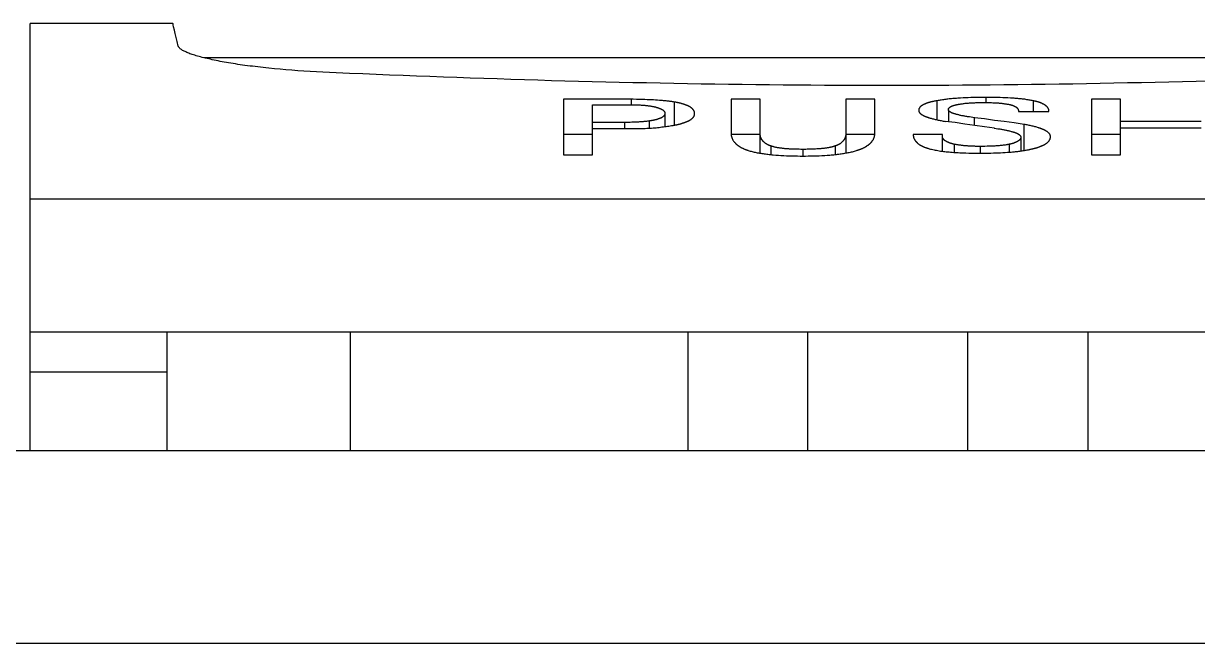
# Model space of a CAD drawing. Header units: millimetres. Extents: x 6750 to 121550, y -28210 to 66060.
# Drawn here: x 38609.57 to 38619.83, y 64586.31 to 64591.73 of the extents above; entities that cross this region are included whole.
import ezdxf

# ---------------------------------------------------------------- set-up
doc = ezdxf.new("R2010")
doc.units = ezdxf.units.MM
doc.layers.add('10000_FRONT', color=7, linetype='Continuous')
doc.layers.add('10500_FRONT_LABELING', color=7, linetype='Continuous')
doc.layers.add('DN.1. NET LIEN MANH', color=7, linetype='Continuous', lineweight=40)

# ---------------------------------------------------------------- blocks, each defined once
blk = doc.blocks.new('A$C0C6D7916')
at = {"layer": '10000_FRONT', "linetype": 'Continuous'}
for p, q in [((-32, 113.9), (-32, 117.637)), ((-30.751, 117.637), (-32, 117.637)), ((-30.748, 117.625), (-30.75, 117.633)), ((-30.745, 117.609), (-30.748, 117.625)), ((-30.738, 117.58), (-30.745, 117.609)), ((-30.731, 117.549), (-30.738, 117.58)), ((-30.722, 117.514), (-30.731, 117.549)), ((-30.714, 117.479), (-30.722, 117.514)), ((-30.704, 117.44), (-30.714, 117.479)), ((-18.52, 117.337), (-30.48, 117.337)), ((-17, 116.1), (-32, 116.1)), ((-17, 114.938), (-32, 114.938)), ((-30.8, 113.9), (-30.8, 114.938)), ((-29.2, 114.938), (-29.2, 113.9)), ((-26.25, 114.938), (-26.25, 113.9)), ((-25.2, 113.9), (-25.2, 114.938)), ((-23.8, 113.9), (-23.8, 114.938)), ((-22.75, 114.938), (-22.75, 113.9)), ((-32, 114.592), (-30.8, 114.592)), ((0, 113.9), (-42, 113.9)), ((-7, 112.214), (-42, 112.214))]:
    blk.add_line(p, q, dxfattribs=at)
for points in [[(-30.751, 117.636), (-30.751, 117.637), (-30.751, 117.637), (-30.751, 117.637), (-30.751, 117.637), (-30.751, 117.637)], [(-30.75, 117.633), (-30.751, 117.636), (-30.751, 117.636)], [(-29.44, 117.212), (-29.496, 117.214), (-29.551, 117.217), (-29.605, 117.221), (-29.659, 117.224), (-29.711, 117.228), (-29.763, 117.232), (-29.814, 117.237), (-29.864, 117.241), (-29.913, 117.246), (-29.938, 117.249), (-29.962, 117.252), (-29.985, 117.254), (-30.009, 117.257), (-30.032, 117.26), (-30.055, 117.263), (-30.077, 117.265), (-30.099, 117.268), (-30.121, 117.271), (-30.142, 117.274), (-30.164, 117.277), (-30.184, 117.28), (-30.205, 117.283), (-30.225, 117.287), (-30.245, 117.29), (-30.264, 117.293), (-30.283, 117.296), (-30.302, 117.3), (-30.32, 117.303), (-30.338, 117.306), (-30.356, 117.31), (-30.373, 117.313), (-30.39, 117.317), (-30.407, 117.32), (-30.423, 117.324), (-30.438, 117.327), (-30.453, 117.331), (-30.468, 117.334), (-30.482, 117.338), (-30.496, 117.341), (-30.51, 117.345), (-30.523, 117.348), (-30.536, 117.352), (-30.548, 117.355), (-30.56, 117.359), (-30.571, 117.363), (-30.582, 117.366), (-30.592, 117.37), (-30.602, 117.373), (-30.612, 117.377), (-30.621, 117.381), (-30.63, 117.384), (-30.638, 117.388), (-30.645, 117.391), (-30.653, 117.395), (-30.66, 117.399), (-30.666, 117.402), (-30.672, 117.406), (-30.677, 117.409), (-30.682, 117.413), (-30.687, 117.416), (-30.691, 117.42), (-30.694, 117.423), (-30.697, 117.427), (-30.7, 117.43), (-30.702, 117.433), (-30.703, 117.437), (-30.704, 117.44)], [(-21.684, 117.134), (-21.803, 117.131), (-21.923, 117.128), (-22.043, 117.125), (-22.163, 117.122), (-22.283, 117.119), (-22.403, 117.117), (-22.523, 117.114), (-22.643, 117.112), (-22.763, 117.11), (-22.883, 117.108), (-23.003, 117.106), (-23.123, 117.104), (-23.244, 117.103), (-23.364, 117.101), (-23.484, 117.1), (-23.605, 117.099), (-23.725, 117.098), (-23.846, 117.097), (-23.966, 117.096), (-24.087, 117.096), (-24.208, 117.095), (-24.328, 117.095), (-24.449, 117.095), (-24.57, 117.095), (-24.691, 117.095), (-24.812, 117.095), (-24.932, 117.096), (-25.053, 117.096), (-25.173, 117.097), (-25.293, 117.098), (-25.414, 117.099), (-25.534, 117.1), (-25.654, 117.102), (-25.774, 117.103), (-25.894, 117.105), (-26.013, 117.106), (-26.133, 117.108), (-26.252, 117.11), (-26.372, 117.112), (-26.491, 117.115), (-26.61, 117.117), (-26.729, 117.119), (-26.848, 117.122), (-26.967, 117.125), (-27.086, 117.128), (-27.205, 117.131), (-27.323, 117.134), (-27.442, 117.137), (-27.56, 117.141), (-27.678, 117.144), (-27.797, 117.148), (-27.915, 117.152), (-28.033, 117.156), (-28.151, 117.16), (-28.268, 117.164), (-28.386, 117.168), (-28.504, 117.173), (-28.621, 117.177), (-28.738, 117.182), (-28.856, 117.186), (-28.973, 117.191), (-29.09, 117.196), (-29.207, 117.201), (-29.323, 117.207), (-29.44, 117.212)]]:
    blk.add_lwpolyline(points, dxfattribs=at)
at = {"layer": '10500_FRONT_LABELING', "linetype": 'Continuous'}
for p, q in [((-27.337, 116.974), (-27.337, 116.489)), ((-26.726, 116.974), (-27.337, 116.974)), ((-26.745, 116.974), (-26.745, 116.926)), ((-26.698, 116.973), (-26.726, 116.974)), ((-26.679, 116.973), (-26.698, 116.973)), ((-26.661, 116.973), (-26.679, 116.973)), ((-26.642, 116.972), (-26.661, 116.973)), ((-26.624, 116.972), (-26.642, 116.972)), ((-26.605, 116.971), (-26.624, 116.972)), ((-26.587, 116.971), (-26.605, 116.971)), ((-26.568, 116.97), (-26.587, 116.971)), ((-26.55, 116.969), (-26.568, 116.97)), ((-26.532, 116.968), (-26.55, 116.969)), ((-26.515, 116.967), (-26.532, 116.968)), ((-26.497, 116.965), (-26.515, 116.967)), ((-26.367, 116.95), (-26.367, 116.748)), ((-25.871, 116.974), (-25.871, 116.681)), ((-25.616, 116.974), (-25.871, 116.974)), ((-25.616, 116.503), (-25.616, 116.974)), ((-24.867, 116.974), (-24.867, 116.504)), ((-24.612, 116.974), (-24.867, 116.974)), ((-24.612, 116.681), (-24.612, 116.974)), ((-24.07, 116.962), (-24.078, 116.961)), ((-24.07, 116.962), (-24.07, 116.795)), ((-23.865, 116.985), (-23.888, 116.983)), ((-23.842, 116.986), (-23.865, 116.985)), ((-23.819, 116.987), (-23.842, 116.986)), ((-23.796, 116.988), (-23.819, 116.987)), ((-23.773, 116.989), (-23.796, 116.988)), ((-23.75, 116.989), (-23.773, 116.989)), ((-23.726, 116.99), (-23.75, 116.989)), ((-23.729, 116.945), (-23.713, 116.945)), ((-23.703, 116.99), (-23.726, 116.99)), ((-23.713, 116.945), (-23.697, 116.945)), ((-23.679, 116.991), (-23.703, 116.99)), ((-23.697, 116.945), (-23.68, 116.945)), ((-23.68, 116.945), (-23.663, 116.945)), ((-23.656, 116.991), (-23.679, 116.991)), ((-23.663, 116.945), (-23.644, 116.945)), ((-23.633, 116.991), (-23.656, 116.991)), ((-23.644, 116.991), (-23.644, 116.945)), ((-23.644, 116.945), (-23.631, 116.945)), ((-23.609, 116.991), (-23.633, 116.991)), ((-23.631, 116.945), (-23.619, 116.945)), ((-23.619, 116.945), (-23.606, 116.945)), ((-23.586, 116.99), (-23.609, 116.991)), ((-23.606, 116.945), (-23.593, 116.945)), ((-23.593, 116.945), (-23.581, 116.944)), ((-23.564, 116.99), (-23.586, 116.99)), ((-23.581, 116.944), (-23.568, 116.944)), ((-23.541, 116.99), (-23.564, 116.99)), ((-23.518, 116.989), (-23.541, 116.99)), ((-23.495, 116.988), (-23.518, 116.989)), ((-23.472, 116.987), (-23.495, 116.988)), ((-23.45, 116.986), (-23.472, 116.987)), ((-23.23, 116.962), (-23.23, 116.868)), ((-22.72, 116.974), (-22.72, 116.489)), ((-22.466, 116.974), (-22.72, 116.974)), ((-22.466, 116.489), (-22.466, 116.974)), ((-27.083, 116.489), (-27.083, 116.926)), ((-26.449, 116.851), (-26.449, 116.735)), ((-23.97, 116.883), (-23.97, 116.778)), ((-23.356, 116.868), (-23.091, 116.868)), ((-26.803, 116.772), (-27.083, 116.772)), ((-26.803, 116.772), (-26.803, 116.718)), ((-26.786, 116.772), (-26.803, 116.772)), ((-26.77, 116.772), (-26.786, 116.772)), ((-26.753, 116.772), (-26.77, 116.772)), ((-26.737, 116.773), (-26.753, 116.772)), ((-26.72, 116.773), (-26.737, 116.773)), ((-26.587, 116.784), (-26.587, 116.722)), ((-23.772, 116.817), (-23.787, 116.82)), ((-23.756, 116.815), (-23.772, 116.817)), ((-23.74, 116.813), (-23.756, 116.815)), ((-23.741, 116.746), (-23.741, 116.813)), ((-23.309, 116.527), (-23.309, 116.755)), ((-21.76, 116.78), (-22.466, 116.78)), ((-22.466, 116.726), (-21.76, 116.726)), ((-27.083, 116.667), (-27.337, 116.667)), ((-27.083, 116.718), (-26.748, 116.718)), ((-26.748, 116.718), (-26.72, 116.718)), ((-25.616, 116.667), (-25.871, 116.667)), ((-24.612, 116.667), (-24.867, 116.667)), ((-24.023, 116.667), (-24.278, 116.667)), ((-24.023, 116.52), (-24.023, 116.667)), ((-23.569, 116.722), (-23.553, 116.72)), ((-23.553, 116.72), (-23.537, 116.717)), ((-23.337, 116.644), (-23.337, 116.523)), ((-22.466, 116.667), (-22.72, 116.667)), ((-25.523, 116.566), (-25.523, 116.49)), ((-25.335, 116.538), (-25.347, 116.539)), ((-25.323, 116.538), (-25.335, 116.538)), ((-25.31, 116.537), (-25.323, 116.538)), ((-25.298, 116.537), (-25.31, 116.537)), ((-25.286, 116.537), (-25.298, 116.537)), ((-25.274, 116.537), (-25.286, 116.537)), ((-25.261, 116.536), (-25.274, 116.537)), ((-25.249, 116.536), (-25.261, 116.536)), ((-25.231, 116.536), (-25.249, 116.536)), ((-25.243, 116.536), (-25.243, 116.478)), ((-25.218, 116.536), (-25.231, 116.536)), ((-25.206, 116.537), (-25.218, 116.536)), ((-25.194, 116.537), (-25.206, 116.537)), ((-25.182, 116.537), (-25.194, 116.537)), ((-25.17, 116.537), (-25.182, 116.537)), ((-25.157, 116.538), (-25.17, 116.537)), ((-25.145, 116.538), (-25.157, 116.538)), ((-25.133, 116.539), (-25.145, 116.538)), ((-25.121, 116.54), (-25.133, 116.539)), ((-25.109, 116.54), (-25.121, 116.54)), ((-24.961, 116.565), (-24.961, 116.491)), ((-23.92, 116.582), (-23.92, 116.51)), ((-23.705, 116.562), (-23.719, 116.562)), ((-23.691, 116.562), (-23.705, 116.562)), ((-23.691, 116.562), (-23.691, 116.503)), ((-23.671, 116.562), (-23.691, 116.562)), ((-23.652, 116.562), (-23.671, 116.562)), ((-23.632, 116.563), (-23.652, 116.562)), ((-23.44, 116.58), (-23.44, 116.512)), ((-27.337, 116.489), (-27.083, 116.489)), ((-23.79, 116.504), (-23.762, 116.504)), ((-23.762, 116.504), (-23.735, 116.503)), ((-23.735, 116.503), (-23.708, 116.503)), ((-23.708, 116.503), (-23.683, 116.503)), ((-23.683, 116.503), (-23.662, 116.503)), ((-23.662, 116.503), (-23.641, 116.503)), ((-23.641, 116.503), (-23.62, 116.504)), ((-23.62, 116.504), (-23.598, 116.504)), ((-23.598, 116.504), (-23.577, 116.505)), ((-23.577, 116.505), (-23.556, 116.505)), ((-23.556, 116.505), (-23.535, 116.506)), ((-23.535, 116.506), (-23.514, 116.507)), ((-23.514, 116.507), (-23.493, 116.508)), ((-23.493, 116.508), (-23.473, 116.509)), ((-23.473, 116.509), (-23.452, 116.511)), ((-22.72, 116.489), (-22.466, 116.489))]:
    blk.add_line(p, q, dxfattribs=at)
for points in [[(-26.367, 116.95), (-26.374, 116.951), (-26.382, 116.953), (-26.389, 116.954), (-26.397, 116.955), (-26.405, 116.956), (-26.413, 116.957), (-26.421, 116.958), (-26.429, 116.959), (-26.437, 116.96), (-26.445, 116.961), (-26.454, 116.962), (-26.462, 116.962), (-26.471, 116.963), (-26.48, 116.964), (-26.497, 116.965)], [(-26.189, 116.848), (-26.189, 116.851), (-26.189, 116.853), (-26.19, 116.856), (-26.19, 116.859), (-26.191, 116.861), (-26.191, 116.864), (-26.192, 116.867), (-26.193, 116.869), (-26.194, 116.872), (-26.196, 116.874), (-26.196, 116.876), (-26.197, 116.877), (-26.198, 116.878), (-26.199, 116.88), (-26.2, 116.881), (-26.2, 116.882), (-26.201, 116.883), (-26.202, 116.885), (-26.204, 116.886), (-26.205, 116.887), (-26.206, 116.889), (-26.207, 116.89), (-26.208, 116.891), (-26.21, 116.892), (-26.211, 116.894), (-26.212, 116.895), (-26.214, 116.896), (-26.215, 116.897), (-26.217, 116.899), (-26.218, 116.9), (-26.22, 116.901), (-26.222, 116.902), (-26.223, 116.903), (-26.225, 116.905), (-26.227, 116.906), (-26.229, 116.907), (-26.231, 116.908), (-26.233, 116.909), (-26.235, 116.911), (-26.237, 116.912), (-26.24, 116.913), (-26.242, 116.914), (-26.244, 116.915), (-26.247, 116.916), (-26.249, 116.918), (-26.252, 116.919), (-26.254, 116.92), (-26.257, 116.921), (-26.26, 116.922), (-26.262, 116.923), (-26.265, 116.924), (-26.268, 116.925), (-26.271, 116.926), (-26.274, 116.928), (-26.277, 116.929), (-26.281, 116.93), (-26.284, 116.931), (-26.287, 116.932), (-26.29, 116.933), (-26.294, 116.934), (-26.297, 116.935), (-26.301, 116.936), (-26.305, 116.937), (-26.308, 116.938), (-26.312, 116.939), (-26.316, 116.94), (-26.32, 116.941), (-26.324, 116.942), (-26.328, 116.942), (-26.332, 116.943), (-26.336, 116.944), (-26.34, 116.945), (-26.344, 116.946), (-26.349, 116.947), (-26.353, 116.948), (-26.357, 116.948), (-26.362, 116.949), (-26.367, 116.95)], [(-24.078, 116.961), (-24.081, 116.96), (-24.085, 116.959), (-24.089, 116.958), (-24.092, 116.958), (-24.096, 116.957), (-24.099, 116.956), (-24.103, 116.956), (-24.106, 116.955), (-24.109, 116.954), (-24.113, 116.953), (-24.116, 116.952), (-24.119, 116.952), (-24.123, 116.951), (-24.126, 116.95), (-24.129, 116.949), (-24.132, 116.948), (-24.135, 116.947), (-24.138, 116.947), (-24.141, 116.946), (-24.144, 116.945), (-24.146, 116.944), (-24.149, 116.943), (-24.152, 116.942), (-24.155, 116.941), (-24.157, 116.94), (-24.16, 116.94), (-24.162, 116.939), (-24.165, 116.938), (-24.167, 116.937), (-24.17, 116.936), (-24.172, 116.935), (-24.174, 116.934), (-24.177, 116.933), (-24.179, 116.932), (-24.181, 116.931), (-24.183, 116.93), (-24.185, 116.929), (-24.187, 116.928), (-24.189, 116.927), (-24.191, 116.926), (-24.193, 116.925), (-24.195, 116.924), (-24.196, 116.923), (-24.198, 116.922), (-24.2, 116.921), (-24.201, 116.92), (-24.203, 116.919), (-24.204, 116.918), (-24.206, 116.917), (-24.207, 116.916), (-24.209, 116.915), (-24.21, 116.914), (-24.211, 116.913), (-24.212, 116.912), (-24.214, 116.911), (-24.215, 116.91), (-24.216, 116.909), (-24.217, 116.908), (-24.218, 116.907), (-24.219, 116.906), (-24.22, 116.905), (-24.221, 116.903), (-24.221, 116.902), (-24.222, 116.901), (-24.223, 116.9), (-24.224, 116.899), (-24.224, 116.898), (-24.225, 116.897), (-24.226, 116.896), (-24.226, 116.895), (-24.227, 116.894), (-24.227, 116.893), (-24.228, 116.891), (-24.228, 116.89), (-24.229, 116.888), (-24.229, 116.886), (-24.23, 116.884), (-24.23, 116.882), (-24.23, 116.879), (-24.23, 116.877)], [(-23.888, 116.983), (-23.899, 116.982), (-23.91, 116.982), (-23.921, 116.981), (-23.932, 116.98), (-23.942, 116.979), (-23.953, 116.978), (-23.963, 116.977), (-23.974, 116.976), (-23.984, 116.975), (-23.994, 116.973), (-24.004, 116.972), (-24.014, 116.971), (-24.023, 116.969), (-24.033, 116.968), (-24.042, 116.967), (-24.052, 116.965), (-24.061, 116.964), (-24.07, 116.962)], [(-23.88, 116.931), (-23.876, 116.932), (-23.874, 116.932)], [(-23.874, 116.932), (-23.867, 116.933), (-23.86, 116.934), (-23.853, 116.935), (-23.846, 116.936), (-23.839, 116.937), (-23.832, 116.938), (-23.824, 116.939), (-23.817, 116.939), (-23.809, 116.94), (-23.801, 116.941), (-23.793, 116.941), (-23.786, 116.942), (-23.778, 116.942), (-23.77, 116.943), (-23.762, 116.943), (-23.754, 116.944), (-23.746, 116.944), (-23.738, 116.944), (-23.729, 116.945)], [(-23.568, 116.944), (-23.556, 116.943), (-23.55, 116.943), (-23.544, 116.942), (-23.538, 116.942), (-23.532, 116.942), (-23.526, 116.941), (-23.52, 116.941), (-23.514, 116.94), (-23.508, 116.94), (-23.502, 116.939), (-23.497, 116.938), (-23.491, 116.938), (-23.485, 116.937), (-23.48, 116.936), (-23.474, 116.936), (-23.469, 116.935), (-23.464, 116.934), (-23.459, 116.933), (-23.454, 116.932), (-23.449, 116.932), (-23.444, 116.931), (-23.439, 116.93), (-23.435, 116.929), (-23.431, 116.928), (-23.426, 116.927), (-23.422, 116.926), (-23.418, 116.924)], [(-23.23, 116.962), (-23.238, 116.964), (-23.247, 116.965), (-23.255, 116.967), (-23.264, 116.968), (-23.273, 116.97), (-23.283, 116.971), (-23.292, 116.972), (-23.302, 116.974), (-23.312, 116.975), (-23.322, 116.976), (-23.332, 116.977), (-23.342, 116.978), (-23.353, 116.979), (-23.363, 116.98), (-23.374, 116.981), (-23.385, 116.982), (-23.395, 116.983), (-23.406, 116.984), (-23.417, 116.984), (-23.428, 116.985), (-23.45, 116.986)], [(-23.091, 116.868), (-23.091, 116.87), (-23.091, 116.873), (-23.091, 116.875), (-23.092, 116.877), (-23.092, 116.88), (-23.092, 116.882), (-23.093, 116.885), (-23.094, 116.887), (-23.095, 116.889), (-23.096, 116.891), (-23.097, 116.894), (-23.098, 116.896), (-23.099, 116.898), (-23.1, 116.9), (-23.101, 116.901), (-23.102, 116.902), (-23.103, 116.903), (-23.103, 116.904), (-23.104, 116.905), (-23.105, 116.906), (-23.106, 116.907), (-23.107, 116.909), (-23.108, 116.91), (-23.109, 116.911), (-23.111, 116.912), (-23.112, 116.913), (-23.113, 116.914), (-23.114, 116.915), (-23.116, 116.916), (-23.117, 116.918), (-23.118, 116.919), (-23.12, 116.92), (-23.121, 116.921), (-23.123, 116.922), (-23.124, 116.923), (-23.126, 116.924), (-23.128, 116.925), (-23.129, 116.926), (-23.131, 116.927), (-23.133, 116.929), (-23.135, 116.93), (-23.137, 116.931), (-23.139, 116.932), (-23.141, 116.933), (-23.143, 116.934), (-23.145, 116.935), (-23.147, 116.936), (-23.149, 116.937), (-23.151, 116.938), (-23.154, 116.939), (-23.156, 116.94), (-23.158, 116.941), (-23.161, 116.942), (-23.163, 116.943), (-23.166, 116.944), (-23.169, 116.945), (-23.171, 116.946), (-23.174, 116.947), (-23.177, 116.948), (-23.18, 116.949), (-23.183, 116.95), (-23.186, 116.951), (-23.189, 116.952), (-23.192, 116.953), (-23.195, 116.953), (-23.198, 116.954), (-23.201, 116.955), (-23.205, 116.956), (-23.208, 116.957), (-23.212, 116.958), (-23.215, 116.959), (-23.219, 116.959), (-23.222, 116.96), (-23.226, 116.961), (-23.23, 116.962)], [(-27.083, 116.926), (-26.724, 116.926), (-26.718, 116.926), (-26.711, 116.926), (-26.704, 116.926), (-26.697, 116.926), (-26.69, 116.926), (-26.684, 116.925), (-26.677, 116.925), (-26.67, 116.925), (-26.664, 116.925), (-26.657, 116.924), (-26.65, 116.924), (-26.644, 116.923), (-26.638, 116.923), (-26.631, 116.922), (-26.625, 116.922), (-26.619, 116.921), (-26.613, 116.92), (-26.607, 116.92), (-26.601, 116.919), (-26.595, 116.918), (-26.589, 116.918), (-26.583, 116.917), (-26.578, 116.916), (-26.572, 116.915), (-26.567, 116.914), (-26.562, 116.913), (-26.557, 116.912), (-26.552, 116.911), (-26.547, 116.91), (-26.542, 116.909), (-26.537, 116.908), (-26.532, 116.907), (-26.528, 116.906), (-26.523, 116.905)], [(-26.449, 116.851), (-26.449, 116.849), (-26.449, 116.848), (-26.449, 116.846), (-26.45, 116.844), (-26.45, 116.842), (-26.451, 116.841), (-26.452, 116.839), (-26.452, 116.838), (-26.452, 116.837), (-26.453, 116.836), (-26.453, 116.835), (-26.454, 116.835), (-26.454, 116.834), (-26.455, 116.833), (-26.456, 116.832), (-26.456, 116.831), (-26.457, 116.83), (-26.458, 116.829), (-26.458, 116.829), (-26.459, 116.828), (-26.46, 116.827), (-26.461, 116.826), (-26.462, 116.825), (-26.463, 116.824), (-26.464, 116.823), (-26.465, 116.823), (-26.466, 116.822), (-26.467, 116.821), (-26.468, 116.82), (-26.469, 116.819), (-26.47, 116.818), (-26.472, 116.818), (-26.473, 116.817), (-26.474, 116.816), (-26.476, 116.815), (-26.477, 116.814), (-26.479, 116.813), (-26.48, 116.813), (-26.482, 116.812), (-26.483, 116.811), (-26.485, 116.81), (-26.487, 116.809), (-26.489, 116.809), (-26.49, 116.808), (-26.492, 116.807), (-26.494, 116.806), (-26.496, 116.806), (-26.498, 116.805), (-26.5, 116.804), (-26.502, 116.803), (-26.504, 116.803), (-26.507, 116.802), (-26.509, 116.801), (-26.511, 116.8), (-26.513, 116.8), (-26.516, 116.799), (-26.518, 116.798), (-26.521, 116.798), (-26.523, 116.797), (-26.526, 116.796), (-26.528, 116.796), (-26.531, 116.795), (-26.533, 116.794), (-26.536, 116.794), (-26.539, 116.793), (-26.542, 116.792), (-26.544, 116.792), (-26.547, 116.791), (-26.55, 116.791), (-26.553, 116.79), (-26.556, 116.789), (-26.559, 116.789), (-26.562, 116.788), (-26.565, 116.788), (-26.568, 116.787), (-26.571, 116.787), (-26.574, 116.786), (-26.577, 116.786), (-26.581, 116.785), (-26.584, 116.785), (-26.587, 116.784)], [(-26.523, 116.905), (-26.522, 116.904), (-26.52, 116.904), (-26.518, 116.903), (-26.517, 116.903), (-26.515, 116.902), (-26.513, 116.902), (-26.512, 116.901), (-26.51, 116.901), (-26.509, 116.9), (-26.507, 116.9), (-26.506, 116.899), (-26.504, 116.899), (-26.503, 116.898), (-26.501, 116.898), (-26.5, 116.898), (-26.499, 116.897), (-26.497, 116.897), (-26.496, 116.896), (-26.495, 116.895), (-26.493, 116.895), (-26.492, 116.894), (-26.491, 116.894), (-26.49, 116.893), (-26.488, 116.893), (-26.487, 116.892), (-26.486, 116.892), (-26.485, 116.891), (-26.484, 116.891), (-26.483, 116.89), (-26.482, 116.89), (-26.481, 116.889), (-26.479, 116.889), (-26.478, 116.888), (-26.477, 116.888), (-26.476, 116.887), (-26.476, 116.886), (-26.475, 116.886), (-26.474, 116.885), (-26.473, 116.885), (-26.472, 116.884), (-26.471, 116.884), (-26.47, 116.883), (-26.469, 116.883), (-26.468, 116.882), (-26.468, 116.881), (-26.467, 116.881), (-26.465, 116.88), (-26.464, 116.879), (-26.463, 116.877), (-26.461, 116.876), (-26.46, 116.875), (-26.459, 116.874), (-26.458, 116.873), (-26.457, 116.872), (-26.456, 116.87), (-26.455, 116.869), (-26.454, 116.868), (-26.454, 116.867), (-26.453, 116.866), (-26.452, 116.864), (-26.452, 116.863), (-26.451, 116.862), (-26.451, 116.861), (-26.45, 116.86), (-26.45, 116.858), (-26.45, 116.857), (-26.449, 116.856), (-26.449, 116.855), (-26.449, 116.854), (-26.449, 116.852), (-26.449, 116.851)], [(-26.391, 116.744), (-26.386, 116.744), (-26.381, 116.745), (-26.377, 116.746), (-26.372, 116.747), (-26.367, 116.748), (-26.363, 116.749), (-26.359, 116.75), (-26.354, 116.751), (-26.35, 116.751), (-26.346, 116.752), (-26.341, 116.753), (-26.337, 116.754), (-26.333, 116.755), (-26.329, 116.756), (-26.325, 116.757), (-26.321, 116.758), (-26.317, 116.759), (-26.313, 116.76), (-26.309, 116.761), (-26.306, 116.762), (-26.302, 116.764), (-26.298, 116.765), (-26.295, 116.766), (-26.291, 116.767), (-26.288, 116.768), (-26.284, 116.769), (-26.281, 116.77), (-26.278, 116.771), (-26.275, 116.772), (-26.271, 116.774), (-26.268, 116.775), (-26.265, 116.776), (-26.262, 116.777), (-26.259, 116.778), (-26.257, 116.779), (-26.254, 116.781), (-26.251, 116.782), (-26.248, 116.783), (-26.246, 116.784), (-26.243, 116.785), (-26.241, 116.787), (-26.238, 116.788), (-26.236, 116.789), (-26.234, 116.79), (-26.232, 116.792), (-26.23, 116.793), (-26.227, 116.794), (-26.225, 116.795), (-26.224, 116.797), (-26.222, 116.798), (-26.22, 116.799), (-26.218, 116.801), (-26.216, 116.802), (-26.215, 116.803), (-26.213, 116.804), (-26.212, 116.806), (-26.21, 116.807), (-26.209, 116.808), (-26.207, 116.81), (-26.206, 116.811), (-26.205, 116.812), (-26.204, 116.814), (-26.202, 116.815), (-26.201, 116.816), (-26.2, 116.817), (-26.199, 116.819), (-26.198, 116.82), (-26.197, 116.821), (-26.197, 116.823), (-26.196, 116.824), (-26.195, 116.825), (-26.194, 116.827), (-26.194, 116.828), (-26.193, 116.829), (-26.192, 116.831), (-26.192, 116.832), (-26.191, 116.835), (-26.19, 116.837), (-26.19, 116.84), (-26.189, 116.843), (-26.189, 116.845), (-26.189, 116.848)], [(-24.23, 116.877), (-24.23, 116.876), (-24.23, 116.875), (-24.23, 116.873), (-24.23, 116.872), (-24.23, 116.871), (-24.229, 116.869), (-24.229, 116.868), (-24.228, 116.867), (-24.228, 116.866), (-24.227, 116.864), (-24.226, 116.863), (-24.226, 116.862), (-24.225, 116.861), (-24.224, 116.859), (-24.223, 116.858), (-24.222, 116.857), (-24.221, 116.856), (-24.22, 116.854), (-24.219, 116.853), (-24.217, 116.852), (-24.216, 116.851), (-24.215, 116.849), (-24.213, 116.848), (-24.212, 116.847), (-24.21, 116.846), (-24.208, 116.844), (-24.207, 116.843), (-24.205, 116.842), (-24.203, 116.841), (-24.201, 116.839), (-24.199, 116.838), (-24.197, 116.837), (-24.195, 116.836), (-24.193, 116.835), (-24.19, 116.834), (-24.188, 116.832), (-24.186, 116.831), (-24.183, 116.83), (-24.181, 116.829), (-24.178, 116.828), (-24.176, 116.827), (-24.173, 116.825), (-24.17, 116.824), (-24.167, 116.823), (-24.165, 116.822), (-24.162, 116.821), (-24.159, 116.82), (-24.156, 116.819), (-24.153, 116.818), (-24.149, 116.817), (-24.146, 116.815), (-24.143, 116.814), (-24.14, 116.813), (-24.136, 116.812), (-24.129, 116.81), (-24.122, 116.808), (-24.115, 116.806), (-24.108, 116.804), (-24.1, 116.802), (-24.093, 116.8), (-24.085, 116.798), (-24.077, 116.797), (-24.068, 116.795), (-24.06, 116.793), (-24.052, 116.791), (-24.043, 116.789), (-24.034, 116.788), (-24.025, 116.786), (-24.016, 116.784), (-24.007, 116.783), (-23.998, 116.781)], [(-23.97, 116.883), (-23.97, 116.884), (-23.97, 116.886), (-23.97, 116.887), (-23.97, 116.888), (-23.97, 116.89), (-23.969, 116.891), (-23.969, 116.892), (-23.968, 116.893), (-23.968, 116.893), (-23.968, 116.894), (-23.967, 116.895), (-23.967, 116.895), (-23.967, 116.896), (-23.966, 116.896), (-23.966, 116.897), (-23.965, 116.898), (-23.965, 116.898), (-23.964, 116.899), (-23.964, 116.9), (-23.963, 116.9), (-23.963, 116.901), (-23.962, 116.901), (-23.961, 116.902), (-23.961, 116.903), (-23.96, 116.903), (-23.959, 116.904), (-23.958, 116.904), (-23.958, 116.905), (-23.957, 116.906), (-23.956, 116.906), (-23.955, 116.907), (-23.954, 116.907), (-23.953, 116.908), (-23.952, 116.909), (-23.951, 116.909), (-23.95, 116.91), (-23.949, 116.91), (-23.948, 116.911), (-23.947, 116.912), (-23.946, 116.912), (-23.945, 116.913), (-23.943, 116.913), (-23.942, 116.914), (-23.941, 116.914), (-23.94, 116.915), (-23.938, 116.916), (-23.937, 116.916), (-23.936, 116.917), (-23.934, 116.917), (-23.933, 116.918), (-23.931, 116.918), (-23.93, 116.919), (-23.928, 116.919), (-23.927, 116.92), (-23.925, 116.92), (-23.923, 116.921), (-23.922, 116.921), (-23.92, 116.922), (-23.918, 116.922), (-23.916, 116.923), (-23.915, 116.923), (-23.913, 116.924), (-23.911, 116.924), (-23.909, 116.925), (-23.907, 116.925), (-23.905, 116.926), (-23.903, 116.926), (-23.901, 116.927), (-23.899, 116.927), (-23.897, 116.928), (-23.895, 116.928), (-23.893, 116.928), (-23.891, 116.929), (-23.889, 116.929), (-23.887, 116.93), (-23.885, 116.93), (-23.883, 116.931), (-23.88, 116.931)], [(-23.787, 116.82), (-23.803, 116.822), (-23.81, 116.823), (-23.818, 116.825), (-23.825, 116.826), (-23.832, 116.827), (-23.839, 116.829), (-23.846, 116.83), (-23.853, 116.831), (-23.86, 116.833), (-23.867, 116.834), (-23.873, 116.836), (-23.88, 116.837), (-23.886, 116.839), (-23.892, 116.84), (-23.898, 116.842), (-23.904, 116.843), (-23.909, 116.845), (-23.912, 116.846), (-23.915, 116.847), (-23.917, 116.847), (-23.92, 116.848), (-23.923, 116.849), (-23.925, 116.85), (-23.928, 116.851), (-23.93, 116.852), (-23.932, 116.853), (-23.934, 116.854), (-23.937, 116.854), (-23.939, 116.855), (-23.941, 116.856), (-23.943, 116.857), (-23.945, 116.858), (-23.947, 116.859), (-23.949, 116.86), (-23.95, 116.861), (-23.952, 116.862), (-23.954, 116.863), (-23.955, 116.864), (-23.957, 116.865), (-23.958, 116.866), (-23.96, 116.867), (-23.961, 116.868), (-23.962, 116.869), (-23.963, 116.87), (-23.964, 116.871), (-23.965, 116.872), (-23.966, 116.873), (-23.967, 116.874), (-23.968, 116.875), (-23.968, 116.876), (-23.969, 116.877), (-23.969, 116.878), (-23.97, 116.879), (-23.97, 116.88), (-23.97, 116.881), (-23.97, 116.882), (-23.97, 116.883)], [(-23.418, 116.924), (-23.416, 116.924), (-23.415, 116.923), (-23.413, 116.923), (-23.411, 116.922), (-23.41, 116.922), (-23.408, 116.921), (-23.406, 116.921), (-23.405, 116.92), (-23.403, 116.919), (-23.402, 116.919), (-23.4, 116.918), (-23.399, 116.918), (-23.398, 116.917), (-23.396, 116.917), (-23.395, 116.916), (-23.394, 116.915), (-23.392, 116.915), (-23.391, 116.914), (-23.39, 116.914), (-23.389, 116.913), (-23.388, 116.912), (-23.386, 116.912), (-23.385, 116.911), (-23.384, 116.91), (-23.383, 116.91), (-23.382, 116.909), (-23.381, 116.909), (-23.38, 116.908), (-23.379, 116.907), (-23.379, 116.907), (-23.378, 116.906), (-23.377, 116.905), (-23.376, 116.905), (-23.375, 116.904), (-23.374, 116.903), (-23.374, 116.903), (-23.373, 116.902), (-23.372, 116.902), (-23.371, 116.901), (-23.371, 116.9), (-23.37, 116.9), (-23.369, 116.899), (-23.369, 116.898), (-23.368, 116.898), (-23.368, 116.897), (-23.367, 116.896), (-23.367, 116.896), (-23.366, 116.895), (-23.365, 116.894), (-23.365, 116.894), (-23.364, 116.892), (-23.363, 116.891), (-23.362, 116.89), (-23.361, 116.888), (-23.361, 116.887), (-23.36, 116.886), (-23.36, 116.884), (-23.359, 116.883), (-23.359, 116.882), (-23.358, 116.88), (-23.358, 116.879), (-23.357, 116.878), (-23.357, 116.876), (-23.357, 116.875), (-23.357, 116.873), (-23.357, 116.872), (-23.356, 116.871), (-23.356, 116.869), (-23.356, 116.868)], [(-26.587, 116.784), (-26.594, 116.783), (-26.602, 116.782), (-26.609, 116.781), (-26.616, 116.78), (-26.624, 116.78), (-26.632, 116.779), (-26.64, 116.778), (-26.647, 116.777), (-26.655, 116.777), (-26.663, 116.776), (-26.671, 116.776), (-26.679, 116.775), (-26.687, 116.775), (-26.696, 116.774), (-26.704, 116.774), (-26.712, 116.773), (-26.72, 116.773)], [(-26.72, 116.718), (-26.706, 116.718), (-26.692, 116.718), (-26.678, 116.719), (-26.664, 116.719), (-26.65, 116.719), (-26.636, 116.72), (-26.622, 116.72), (-26.608, 116.721), (-26.594, 116.722), (-26.58, 116.723), (-26.567, 116.723), (-26.553, 116.724), (-26.54, 116.725), (-26.526, 116.726), (-26.513, 116.728), (-26.5, 116.729), (-26.488, 116.73), (-26.475, 116.732), (-26.462, 116.733), (-26.45, 116.735), (-26.438, 116.736), (-26.426, 116.738), (-26.414, 116.74), (-26.402, 116.742), (-26.391, 116.744)], [(-23.568, 116.722), (-23.654, 116.734), (-23.74, 116.746), (-23.826, 116.758), (-23.912, 116.77), (-23.998, 116.781)], [(-23.309, 116.755), (-23.396, 116.767), (-23.482, 116.779), (-23.568, 116.79), (-23.654, 116.802), (-23.741, 116.813)], [(-23.077, 116.647), (-23.077, 116.648), (-23.077, 116.65), (-23.077, 116.651), (-23.077, 116.653), (-23.078, 116.654), (-23.078, 116.656), (-23.079, 116.657), (-23.079, 116.659), (-23.08, 116.66), (-23.08, 116.662), (-23.081, 116.663), (-23.081, 116.665), (-23.082, 116.666), (-23.083, 116.668), (-23.084, 116.669), (-23.085, 116.671), (-23.086, 116.672), (-23.087, 116.674), (-23.088, 116.675), (-23.09, 116.676), (-23.091, 116.678), (-23.092, 116.679), (-23.094, 116.681), (-23.095, 116.682), (-23.097, 116.683), (-23.098, 116.685), (-23.1, 116.686), (-23.102, 116.688), (-23.103, 116.689), (-23.105, 116.69), (-23.107, 116.692), (-23.109, 116.693), (-23.111, 116.695), (-23.113, 116.696), (-23.116, 116.697), (-23.118, 116.699), (-23.12, 116.7), (-23.123, 116.701), (-23.125, 116.702), (-23.128, 116.704), (-23.13, 116.705), (-23.133, 116.706), (-23.135, 116.708), (-23.138, 116.709), (-23.141, 116.71), (-23.144, 116.711), (-23.147, 116.713), (-23.15, 116.714), (-23.153, 116.715), (-23.156, 116.716), (-23.159, 116.717), (-23.163, 116.719), (-23.166, 116.72), (-23.169, 116.721), (-23.173, 116.722), (-23.176, 116.723), (-23.18, 116.724), (-23.183, 116.726), (-23.19, 116.728), (-23.198, 116.73), (-23.206, 116.732), (-23.213, 116.734), (-23.221, 116.736), (-23.23, 116.738), (-23.238, 116.74), (-23.246, 116.742), (-23.255, 116.744), (-23.264, 116.746), (-23.273, 116.748), (-23.282, 116.75), (-23.291, 116.752), (-23.3, 116.754), (-23.309, 116.755)], [(-25.871, 116.681), (-25.871, 116.678), (-25.871, 116.674), (-25.871, 116.671), (-25.87, 116.667), (-25.87, 116.664), (-25.869, 116.66), (-25.869, 116.656), (-25.868, 116.653), (-25.867, 116.649), (-25.866, 116.646), (-25.865, 116.642), (-25.864, 116.638), (-25.862, 116.635), (-25.861, 116.631), (-25.859, 116.627), (-25.858, 116.624), (-25.856, 116.62), (-25.854, 116.617), (-25.851, 116.613), (-25.849, 116.609), (-25.846, 116.606), (-25.845, 116.604), (-25.844, 116.602), (-25.842, 116.6), (-25.841, 116.599), (-25.839, 116.597), (-25.838, 116.595), (-25.836, 116.593), (-25.834, 116.591), (-25.833, 116.59), (-25.831, 116.588), (-25.829, 116.586), (-25.827, 116.584), (-25.825, 116.582), (-25.823, 116.581), (-25.821, 116.579), (-25.819, 116.577), (-25.817, 116.575), (-25.814, 116.573), (-25.812, 116.572), (-25.81, 116.57), (-25.807, 116.568), (-25.805, 116.566), (-25.802, 116.565), (-25.8, 116.563), (-25.797, 116.561), (-25.794, 116.559), (-25.791, 116.558), (-25.788, 116.556), (-25.785, 116.554), (-25.782, 116.553), (-25.779, 116.551), (-25.775, 116.549), (-25.772, 116.548), (-25.769, 116.546), (-25.765, 116.544), (-25.761, 116.543), (-25.758, 116.541), (-25.754, 116.539), (-25.75, 116.538), (-25.746, 116.536), (-25.742, 116.535), (-25.738, 116.533), (-25.734, 116.532), (-25.729, 116.53), (-25.725, 116.529), (-25.72, 116.527)], [(-25.523, 116.566), (-25.525, 116.566), (-25.527, 116.567), (-25.529, 116.568), (-25.531, 116.569), (-25.532, 116.569), (-25.534, 116.57), (-25.536, 116.571), (-25.538, 116.571), (-25.539, 116.572), (-25.541, 116.573), (-25.543, 116.574), (-25.544, 116.574), (-25.546, 116.575), (-25.547, 116.576), (-25.55, 116.577), (-25.553, 116.579), (-25.556, 116.58), (-25.559, 116.582), (-25.561, 116.584), (-25.564, 116.585), (-25.566, 116.587), (-25.569, 116.588), (-25.571, 116.59), (-25.573, 116.591), (-25.575, 116.593), (-25.577, 116.595), (-25.579, 116.596), (-25.581, 116.598), (-25.583, 116.6), (-25.585, 116.601), (-25.586, 116.603), (-25.588, 116.604), (-25.589, 116.606), (-25.591, 116.608), (-25.592, 116.609), (-25.594, 116.611), (-25.595, 116.613), (-25.596, 116.614), (-25.597, 116.616), (-25.599, 116.618), (-25.6, 116.619), (-25.601, 116.621), (-25.602, 116.623), (-25.603, 116.624), (-25.604, 116.626), (-25.605, 116.628), (-25.605, 116.629), (-25.606, 116.631), (-25.607, 116.633), (-25.608, 116.634), (-25.608, 116.636), (-25.609, 116.638), (-25.61, 116.639), (-25.61, 116.641), (-25.611, 116.643), (-25.612, 116.644), (-25.612, 116.646), (-25.612, 116.647), (-25.613, 116.649), (-25.613, 116.651), (-25.614, 116.652), (-25.614, 116.656), (-25.615, 116.659), (-25.615, 116.662), (-25.616, 116.666), (-25.616, 116.669), (-25.616, 116.672), (-25.616, 116.675), (-25.616, 116.679)], [(-24.867, 116.679), (-24.867, 116.675), (-24.867, 116.672), (-24.867, 116.669), (-24.867, 116.666), (-24.868, 116.662), (-24.868, 116.659), (-24.869, 116.656), (-24.87, 116.652), (-24.87, 116.651), (-24.87, 116.649), (-24.871, 116.647), (-24.871, 116.646), (-24.872, 116.644), (-24.872, 116.642), (-24.873, 116.641), (-24.874, 116.639), (-24.874, 116.637), (-24.875, 116.636), (-24.876, 116.634), (-24.876, 116.632), (-24.877, 116.631), (-24.878, 116.629), (-24.879, 116.627), (-24.88, 116.626), (-24.881, 116.624), (-24.882, 116.622), (-24.883, 116.621), (-24.884, 116.619), (-24.885, 116.617), (-24.886, 116.616), (-24.888, 116.614), (-24.889, 116.612), (-24.89, 116.611), (-24.892, 116.609), (-24.893, 116.607), (-24.894, 116.606), (-24.896, 116.604), (-24.898, 116.603), (-24.899, 116.601), (-24.901, 116.599), (-24.903, 116.598), (-24.905, 116.596), (-24.907, 116.594), (-24.909, 116.593), (-24.911, 116.591), (-24.913, 116.589), (-24.915, 116.588), (-24.918, 116.586), (-24.92, 116.585), (-24.922, 116.583), (-24.925, 116.582), (-24.928, 116.58), (-24.931, 116.578), (-24.933, 116.577), (-24.936, 116.575), (-24.938, 116.575), (-24.94, 116.574), (-24.941, 116.573), (-24.943, 116.572), (-24.944, 116.572), (-24.946, 116.571), (-24.948, 116.57), (-24.95, 116.569), (-24.951, 116.569), (-24.953, 116.568), (-24.955, 116.567), (-24.957, 116.567), (-24.959, 116.566), (-24.961, 116.565)], [(-24.767, 116.528), (-24.763, 116.53), (-24.758, 116.531), (-24.754, 116.533), (-24.75, 116.534), (-24.745, 116.536), (-24.741, 116.537), (-24.737, 116.539), (-24.733, 116.54), (-24.73, 116.542), (-24.726, 116.544), (-24.722, 116.545), (-24.719, 116.547), (-24.715, 116.548), (-24.712, 116.55), (-24.708, 116.552), (-24.705, 116.553), (-24.702, 116.555), (-24.699, 116.557), (-24.696, 116.558), (-24.693, 116.56), (-24.69, 116.562), (-24.687, 116.564), (-24.684, 116.565), (-24.682, 116.567), (-24.679, 116.569), (-24.677, 116.57), (-24.674, 116.572), (-24.672, 116.574), (-24.669, 116.576), (-24.667, 116.577), (-24.665, 116.579), (-24.663, 116.581), (-24.661, 116.583), (-24.659, 116.585), (-24.657, 116.586), (-24.655, 116.588), (-24.653, 116.59), (-24.651, 116.592), (-24.649, 116.593), (-24.648, 116.595), (-24.646, 116.597), (-24.644, 116.599), (-24.643, 116.601), (-24.641, 116.602), (-24.64, 116.604), (-24.638, 116.606), (-24.637, 116.608), (-24.636, 116.61), (-24.633, 116.613), (-24.631, 116.617), (-24.629, 116.621), (-24.626, 116.624), (-24.625, 116.628), (-24.623, 116.631), (-24.621, 116.635), (-24.62, 116.639), (-24.619, 116.642), (-24.617, 116.646), (-24.616, 116.649), (-24.615, 116.653), (-24.615, 116.657), (-24.614, 116.66), (-24.613, 116.664), (-24.613, 116.667), (-24.613, 116.671), (-24.612, 116.674), (-24.612, 116.678), (-24.612, 116.681)], [(-24.278, 116.667), (-24.277, 116.664), (-24.277, 116.661), (-24.277, 116.658), (-24.277, 116.655), (-24.276, 116.652), (-24.276, 116.649), (-24.275, 116.646), (-24.275, 116.643), (-24.274, 116.64), (-24.273, 116.637), (-24.272, 116.634), (-24.271, 116.632), (-24.269, 116.629), (-24.268, 116.626), (-24.266, 116.623), (-24.265, 116.62), (-24.263, 116.617), (-24.261, 116.614), (-24.26, 116.612), (-24.259, 116.611), (-24.258, 116.609), (-24.257, 116.608), (-24.255, 116.607), (-24.254, 116.605), (-24.253, 116.604), (-24.252, 116.602), (-24.25, 116.601), (-24.249, 116.599), (-24.247, 116.598), (-24.246, 116.596), (-24.244, 116.595), (-24.243, 116.593), (-24.241, 116.592), (-24.239, 116.59), (-24.238, 116.589), (-24.236, 116.587), (-24.234, 116.586), (-24.232, 116.585), (-24.23, 116.583), (-24.228, 116.582), (-24.226, 116.58), (-24.224, 116.579), (-24.222, 116.577), (-24.219, 116.576), (-24.217, 116.574), (-24.215, 116.573), (-24.212, 116.572), (-24.21, 116.57), (-24.207, 116.569), (-24.204, 116.567), (-24.202, 116.566), (-24.199, 116.565), (-24.196, 116.563), (-24.193, 116.562), (-24.19, 116.561), (-24.187, 116.559), (-24.184, 116.558), (-24.181, 116.557), (-24.178, 116.555), (-24.174, 116.554), (-24.171, 116.553), (-24.168, 116.552), (-24.164, 116.55), (-24.16, 116.549), (-24.157, 116.548), (-24.153, 116.547), (-24.149, 116.546), (-24.145, 116.544), (-24.141, 116.543), (-24.137, 116.542)], [(-23.92, 116.582), (-23.922, 116.582), (-23.925, 116.583), (-23.928, 116.583), (-23.93, 116.584), (-23.933, 116.585), (-23.935, 116.585), (-23.937, 116.586), (-23.94, 116.587), (-23.942, 116.587), (-23.944, 116.588), (-23.947, 116.589), (-23.949, 116.589), (-23.951, 116.59), (-23.953, 116.591), (-23.955, 116.591), (-23.958, 116.592), (-23.96, 116.593), (-23.962, 116.594), (-23.964, 116.594), (-23.966, 116.595), (-23.968, 116.596), (-23.969, 116.596), (-23.971, 116.597), (-23.973, 116.598), (-23.975, 116.599), (-23.977, 116.6), (-23.978, 116.6), (-23.98, 116.601), (-23.982, 116.602), (-23.983, 116.603), (-23.985, 116.603), (-23.986, 116.604), (-23.988, 116.605), (-23.989, 116.606), (-23.991, 116.607), (-23.992, 116.608), (-23.993, 116.608), (-23.995, 116.609), (-23.996, 116.61), (-23.997, 116.611), (-23.998, 116.612), (-24, 116.612), (-24.001, 116.613), (-24.002, 116.614), (-24.003, 116.615), (-24.004, 116.616), (-24.005, 116.617), (-24.006, 116.618), (-24.007, 116.618), (-24.008, 116.619), (-24.009, 116.62), (-24.009, 116.621), (-24.01, 116.622), (-24.011, 116.623), (-24.012, 116.624), (-24.012, 116.624), (-24.013, 116.625), (-24.014, 116.626), (-24.015, 116.627), (-24.015, 116.628), (-24.016, 116.629), (-24.016, 116.63), (-24.017, 116.631), (-24.017, 116.631), (-24.018, 116.633), (-24.019, 116.635), (-24.02, 116.637), (-24.021, 116.638), (-24.021, 116.64), (-24.022, 116.642), (-24.022, 116.644), (-24.022, 116.645), (-24.023, 116.647), (-24.023, 116.649), (-24.023, 116.651), (-24.023, 116.652)], [(-23.537, 116.717), (-23.521, 116.715), (-23.513, 116.714), (-23.506, 116.712), (-23.498, 116.711), (-23.491, 116.71), (-23.483, 116.708), (-23.476, 116.707), (-23.469, 116.705), (-23.462, 116.704), (-23.455, 116.702), (-23.448, 116.701), (-23.441, 116.699), (-23.435, 116.698), (-23.428, 116.696), (-23.422, 116.694), (-23.416, 116.693), (-23.41, 116.691), (-23.404, 116.689), (-23.401, 116.688), (-23.398, 116.687), (-23.395, 116.687), (-23.393, 116.686), (-23.39, 116.685), (-23.387, 116.684), (-23.385, 116.683), (-23.382, 116.682), (-23.38, 116.681), (-23.377, 116.68), (-23.375, 116.679), (-23.373, 116.678), (-23.371, 116.677), (-23.368, 116.676), (-23.366, 116.675), (-23.364, 116.674), (-23.362, 116.673), (-23.361, 116.671), (-23.359, 116.67), (-23.357, 116.669), (-23.355, 116.668), (-23.354, 116.667), (-23.352, 116.666), (-23.351, 116.665), (-23.349, 116.664), (-23.348, 116.663), (-23.347, 116.662), (-23.345, 116.66), (-23.344, 116.659), (-23.343, 116.658), (-23.342, 116.657), (-23.341, 116.656), (-23.341, 116.655), (-23.34, 116.654), (-23.339, 116.652), (-23.339, 116.651), (-23.338, 116.65), (-23.338, 116.649), (-23.337, 116.648), (-23.337, 116.647), (-23.337, 116.645), (-23.337, 116.644)], [(-23.337, 116.644), (-23.337, 116.643), (-23.337, 116.641), (-23.337, 116.639), (-23.338, 116.638), (-23.338, 116.636), (-23.338, 116.634), (-23.339, 116.633), (-23.34, 116.631), (-23.34, 116.63), (-23.34, 116.63), (-23.341, 116.629), (-23.341, 116.628), (-23.342, 116.627), (-23.342, 116.626), (-23.343, 116.626), (-23.343, 116.625), (-23.344, 116.624), (-23.344, 116.623), (-23.345, 116.623), (-23.346, 116.622), (-23.346, 116.621), (-23.347, 116.62), (-23.348, 116.619), (-23.349, 116.619), (-23.349, 116.618), (-23.35, 116.617), (-23.351, 116.616), (-23.352, 116.615), (-23.353, 116.615), (-23.354, 116.614), (-23.355, 116.613), (-23.356, 116.612), (-23.357, 116.612), (-23.358, 116.611), (-23.359, 116.61), (-23.36, 116.609), (-23.361, 116.609), (-23.362, 116.608), (-23.363, 116.607), (-23.365, 116.606), (-23.366, 116.605), (-23.367, 116.605), (-23.369, 116.604), (-23.37, 116.603), (-23.371, 116.603), (-23.373, 116.602), (-23.374, 116.601), (-23.376, 116.6), (-23.377, 116.6), (-23.379, 116.599), (-23.381, 116.598), (-23.382, 116.597), (-23.384, 116.597), (-23.386, 116.596), (-23.387, 116.595), (-23.389, 116.595), (-23.391, 116.594), (-23.393, 116.593), (-23.394, 116.593), (-23.396, 116.592), (-23.398, 116.591), (-23.4, 116.591), (-23.402, 116.59), (-23.404, 116.589), (-23.406, 116.589), (-23.408, 116.588), (-23.41, 116.588), (-23.412, 116.587), (-23.415, 116.586), (-23.417, 116.586), (-23.419, 116.585), (-23.421, 116.585), (-23.424, 116.584), (-23.426, 116.583), (-23.428, 116.583), (-23.431, 116.582), (-23.433, 116.582), (-23.435, 116.581), (-23.438, 116.581), (-23.44, 116.58)], [(-23.263, 116.535), (-23.258, 116.536), (-23.254, 116.537), (-23.25, 116.538), (-23.245, 116.539), (-23.241, 116.54), (-23.237, 116.541), (-23.233, 116.542), (-23.229, 116.543), (-23.225, 116.544), (-23.221, 116.545), (-23.217, 116.546), (-23.213, 116.547), (-23.209, 116.548), (-23.205, 116.549), (-23.202, 116.55), (-23.198, 116.551), (-23.195, 116.552), (-23.191, 116.553), (-23.188, 116.554), (-23.184, 116.556), (-23.181, 116.557), (-23.177, 116.558), (-23.174, 116.559), (-23.171, 116.56), (-23.168, 116.561), (-23.165, 116.563), (-23.162, 116.564), (-23.159, 116.565), (-23.156, 116.566), (-23.153, 116.568), (-23.15, 116.569), (-23.147, 116.57), (-23.144, 116.571), (-23.142, 116.573), (-23.139, 116.574), (-23.137, 116.575), (-23.134, 116.576), (-23.132, 116.578), (-23.129, 116.579), (-23.127, 116.58), (-23.125, 116.582), (-23.123, 116.583), (-23.12, 116.584), (-23.118, 116.586), (-23.116, 116.587), (-23.114, 116.588), (-23.113, 116.59), (-23.111, 116.591), (-23.109, 116.592), (-23.107, 116.594), (-23.105, 116.595), (-23.104, 116.596), (-23.102, 116.598), (-23.101, 116.599), (-23.099, 116.601), (-23.098, 116.602), (-23.097, 116.603), (-23.095, 116.605), (-23.094, 116.606), (-23.093, 116.607), (-23.092, 116.609), (-23.09, 116.61), (-23.089, 116.612), (-23.088, 116.613), (-23.087, 116.614), (-23.086, 116.616), (-23.086, 116.617), (-23.085, 116.619), (-23.084, 116.62), (-23.083, 116.621), (-23.083, 116.623), (-23.082, 116.624), (-23.081, 116.627), (-23.08, 116.63), (-23.079, 116.633), (-23.078, 116.636), (-23.078, 116.638), (-23.077, 116.641), (-23.077, 116.644), (-23.077, 116.647)], [(-25.72, 116.527), (-25.712, 116.525), (-25.704, 116.522), (-25.696, 116.52), (-25.687, 116.518), (-25.678, 116.515), (-25.669, 116.513), (-25.66, 116.511), (-25.651, 116.509), (-25.641, 116.507), (-25.631, 116.505), (-25.621, 116.504), (-25.611, 116.502), (-25.601, 116.5), (-25.591, 116.499), (-25.58, 116.497), (-25.569, 116.496), (-25.558, 116.494), (-25.548, 116.493), (-25.537, 116.492), (-25.525, 116.491), (-25.514, 116.489), (-25.503, 116.488), (-25.48, 116.487), (-25.457, 116.485), (-25.434, 116.483), (-25.41, 116.482), (-25.387, 116.481), (-25.363, 116.48), (-25.339, 116.48), (-25.315, 116.479), (-25.291, 116.479), (-25.267, 116.478), (-25.243, 116.478)], [(-25.347, 116.539), (-25.359, 116.539), (-25.365, 116.54), (-25.371, 116.54), (-25.376, 116.541), (-25.382, 116.541), (-25.388, 116.541), (-25.394, 116.542), (-25.4, 116.542), (-25.405, 116.543), (-25.411, 116.544), (-25.417, 116.544), (-25.422, 116.545), (-25.428, 116.546), (-25.433, 116.546), (-25.439, 116.547), (-25.444, 116.548), (-25.449, 116.549), (-25.455, 116.549), (-25.46, 116.55), (-25.465, 116.551), (-25.47, 116.552), (-25.475, 116.553), (-25.48, 116.554), (-25.485, 116.555), (-25.489, 116.556), (-25.494, 116.557), (-25.498, 116.558), (-25.503, 116.56), (-25.507, 116.561), (-25.511, 116.562), (-25.515, 116.563), (-25.519, 116.564), (-25.523, 116.566)], [(-25.243, 116.478), (-25.219, 116.478), (-25.195, 116.479), (-25.171, 116.479), (-25.147, 116.48), (-25.123, 116.48), (-25.099, 116.481), (-25.076, 116.482), (-25.052, 116.484), (-25.029, 116.485), (-25.006, 116.487), (-24.995, 116.488), (-24.983, 116.489), (-24.972, 116.49), (-24.961, 116.491), (-24.95, 116.492), (-24.939, 116.494), (-24.928, 116.495), (-24.918, 116.496), (-24.907, 116.498), (-24.896, 116.499), (-24.886, 116.501), (-24.876, 116.503), (-24.866, 116.505), (-24.856, 116.506), (-24.846, 116.508), (-24.837, 116.51), (-24.827, 116.512), (-24.818, 116.514), (-24.809, 116.516), (-24.8, 116.519), (-24.792, 116.521), (-24.783, 116.523), (-24.775, 116.526), (-24.767, 116.528)], [(-24.961, 116.565), (-24.965, 116.564), (-24.969, 116.563), (-24.973, 116.561), (-24.977, 116.56), (-24.981, 116.559), (-24.986, 116.558), (-24.99, 116.557), (-24.995, 116.556), (-25, 116.555), (-25.004, 116.554), (-25.009, 116.553), (-25.014, 116.552), (-25.019, 116.551), (-25.025, 116.55), (-25.03, 116.549), (-25.035, 116.548), (-25.041, 116.548), (-25.046, 116.547), (-25.052, 116.546), (-25.057, 116.545), (-25.063, 116.545), (-25.068, 116.544), (-25.074, 116.543), (-25.08, 116.543), (-25.086, 116.542), (-25.092, 116.542), (-25.097, 116.541), (-25.103, 116.541), (-25.109, 116.54)], [(-24.137, 116.542), (-24.127, 116.539), (-24.117, 116.537), (-24.107, 116.535), (-24.096, 116.532), (-24.085, 116.53), (-24.074, 116.528), (-24.063, 116.526), (-24.051, 116.524), (-24.039, 116.522), (-24.027, 116.521), (-24.014, 116.519), (-24.002, 116.518), (-23.989, 116.516), (-23.976, 116.515), (-23.964, 116.514), (-23.951, 116.512), (-23.938, 116.511), (-23.924, 116.51), (-23.911, 116.509), (-23.898, 116.509), (-23.885, 116.508), (-23.871, 116.507), (-23.858, 116.507), (-23.844, 116.506), (-23.831, 116.505), (-23.817, 116.505), (-23.79, 116.504)], [(-23.719, 116.562), (-23.733, 116.562), (-23.74, 116.563), (-23.747, 116.563), (-23.754, 116.563), (-23.761, 116.563), (-23.768, 116.564), (-23.775, 116.564), (-23.782, 116.564), (-23.789, 116.565), (-23.796, 116.565), (-23.803, 116.566), (-23.809, 116.566), (-23.816, 116.567), (-23.823, 116.567), (-23.829, 116.568), (-23.836, 116.568), (-23.842, 116.569), (-23.849, 116.57), (-23.855, 116.571), (-23.861, 116.572), (-23.867, 116.572), (-23.874, 116.573), (-23.88, 116.574), (-23.886, 116.575), (-23.891, 116.576), (-23.897, 116.577), (-23.903, 116.578), (-23.909, 116.579), (-23.914, 116.58), (-23.92, 116.582)], [(-23.44, 116.58), (-23.444, 116.579), (-23.448, 116.579), (-23.452, 116.578), (-23.456, 116.577), (-23.46, 116.576), (-23.464, 116.576), (-23.473, 116.574), (-23.482, 116.573), (-23.49, 116.572), (-23.499, 116.571), (-23.508, 116.57), (-23.517, 116.569), (-23.527, 116.568), (-23.536, 116.567), (-23.545, 116.567), (-23.555, 116.566), (-23.564, 116.565), (-23.574, 116.565), (-23.583, 116.564), (-23.593, 116.564), (-23.603, 116.563), (-23.613, 116.563), (-23.622, 116.563), (-23.632, 116.563)], [(-23.452, 116.511), (-23.442, 116.512), (-23.432, 116.512), (-23.422, 116.513), (-23.411, 116.514), (-23.402, 116.515), (-23.392, 116.516), (-23.382, 116.517), (-23.372, 116.518), (-23.362, 116.519), (-23.353, 116.52), (-23.343, 116.522), (-23.334, 116.523), (-23.325, 116.524), (-23.316, 116.526), (-23.306, 116.527), (-23.297, 116.529), (-23.289, 116.53), (-23.28, 116.532), (-23.271, 116.533), (-23.263, 116.535)]]:
    blk.add_lwpolyline(points, dxfattribs=at)

msp = doc.modelspace()

# ---------------------------------------------------------------- block references
at = {"layer": 'DN.1. NET LIEN MANH'}
msp.add_blockref('A$C0C6D7916', (38641.626, 64474.092), dxfattribs=at)

doc.saveas('drawing.dxf')
